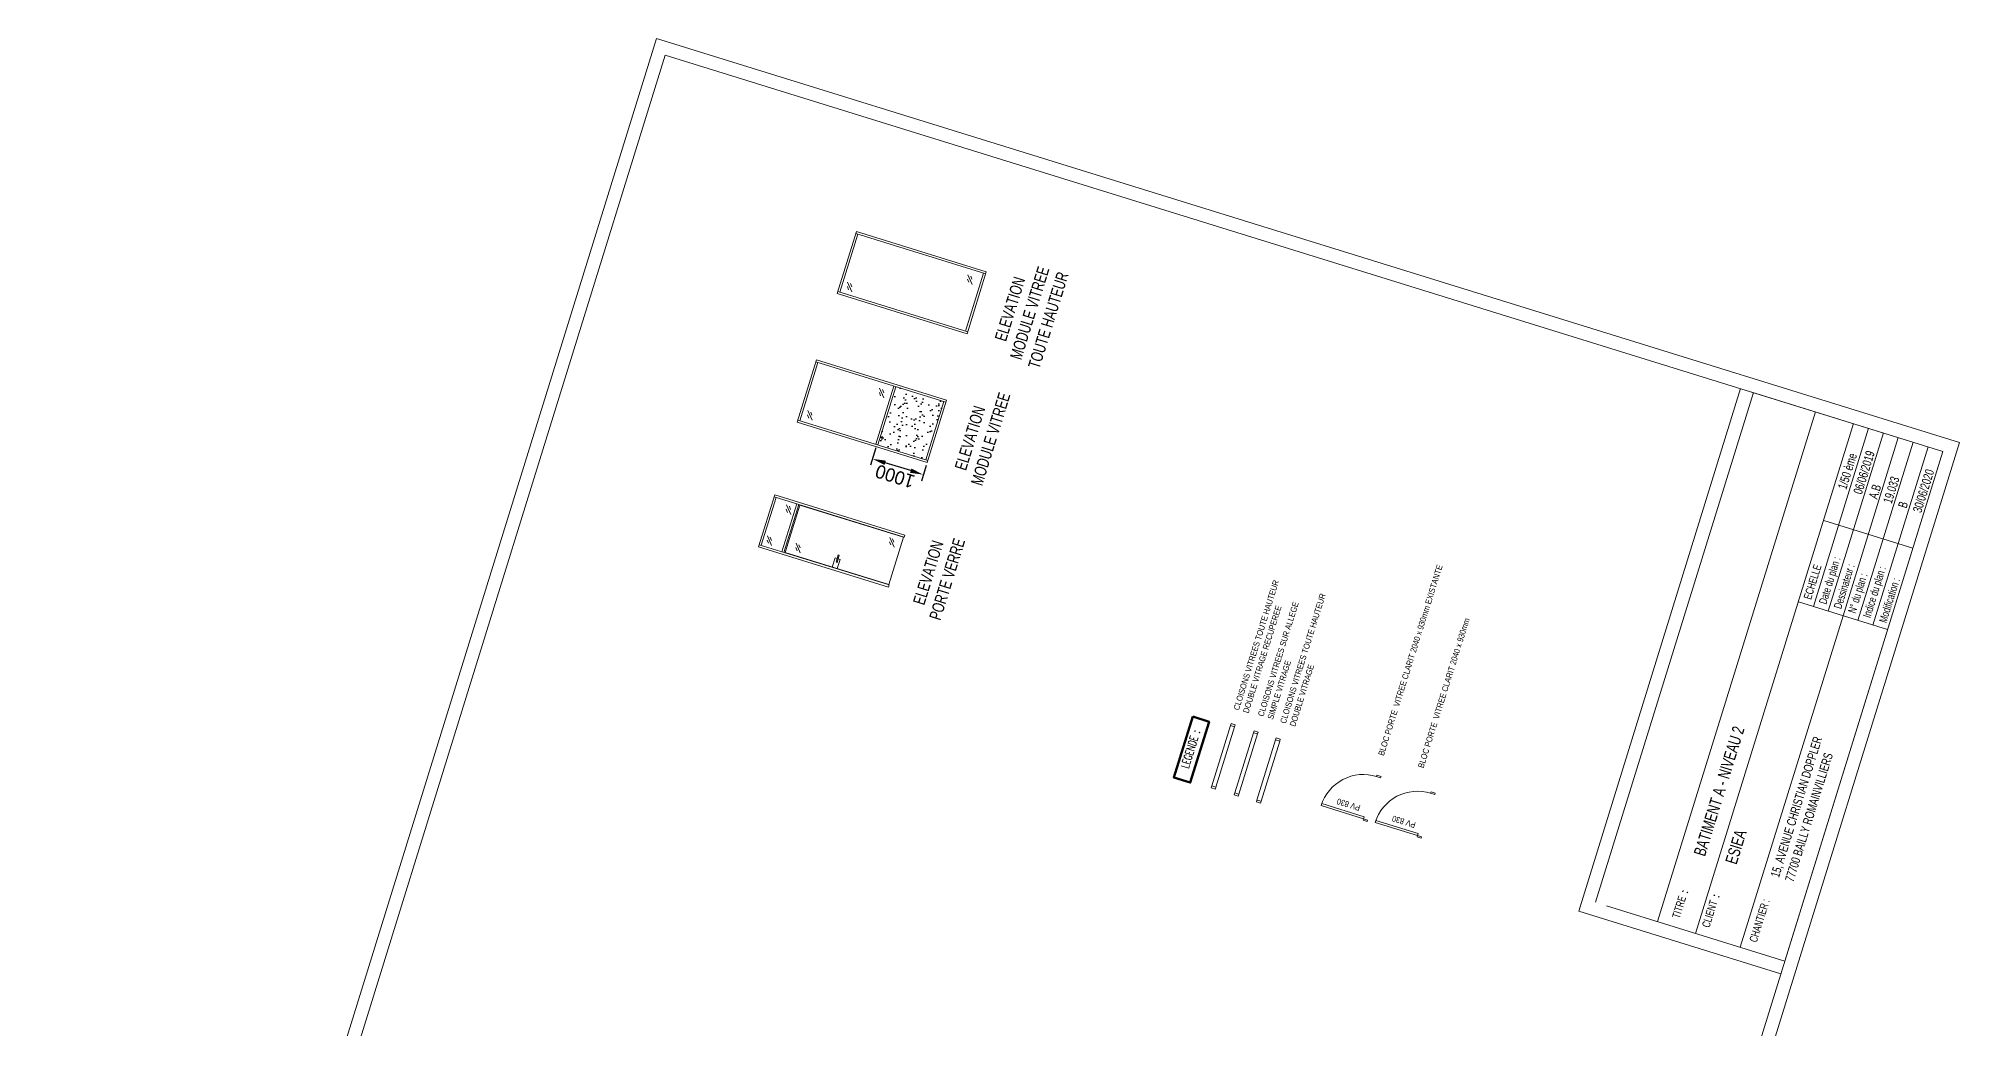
# Model space of a CAD drawing. Header units: metres. Extents: x -1642643 to 2228512, y -1236052 to 2422133.
# Drawn here: x 576182 to 612188, y 144854 to 163407 of the extents above; entities that cross this region are included whole.
import ezdxf

# ---------------------------------------------------------------- set-up
doc = ezdxf.new("R2010")
doc.units = ezdxf.units.M
doc.header["$PDSIZE"] = 0.01
doc.layers.add('APPLAT-GRIS', color=253, linetype='Continuous')
for name, color, linetype, lineweight in [('cloison', 5, 'Continuous', 20), ('cotation', 7, 'Continuous', 20), ('texte', 4, 'Continuous', 20)]:
    doc.layers.add(name, color=color, linetype=linetype, lineweight=lineweight)
doc.styles.add('style1', font='romans.shx', dxfattribs={"width": 0.7, "height": 10})
doc.dimstyles.new('ISO-25', dxfattribs={"dimtxt": 2.5, "dimasz": 2.5, "dimexe": 1.25, "dimexo": 0.625, "dimtad": 1, "dimtxsty": 'Standard', "dimcen": 2.5, "dimadec": 0, "dimazin": 0, "dimtfac": 1, "dimtmove": 0, "dimatfit": 3, "dimfxl": 1, "dimarcsym": 0})

# ---------------------------------------------------------------- blocks, each defined once
blk = doc.blocks.new('*D283')
at = {"layer": 'cotation', "color": 0, "lineweight": -2, "transparency": 16777216}
for p, q in [((591878, 155737), (591777, 155410)), ((592530, 155308), (592053, 155456)), ((592822, 155403), (592732, 155114))]:
    blk.add_line(p, q, dxfattribs=at)
at = {"layer": 'cotation', "color": 0, "transparency": 16777216}
for points in [[(592040, 155416), (592065, 155495), (591814, 155530)], [(592518, 155268), (592543, 155347), (592769, 155233)]]:
    blk.add_solid(points, dxfattribs=at)
at = {"layer": 'Defpoints', "color": 0, "transparency": 16777216}
for p in [(591897, 155797), (591814, 155530), (592840, 155463)]:
    blk.add_point(p, dxfattribs=at)
at = {"layer": 'cotation', "color": 0, "transparency": 16777216, "insert": (592236, 155202), "char_height": 250, "attachment_point": 5, "rotation": 162.7748}
blk.add_mtext('1000', dxfattribs=at)

msp = doc.modelspace()

# ---------------------------------------------------------------- hatches: boundary and pattern name
at = {"layer": 'APPLAT-GRIS'}
h = msp.add_hatch(dxfattribs=at)
h.set_pattern_fill('AR-SAND', color=0, scale=5)
h.set_pattern_definition([(110.27479, (638835.45, 265288.05), (-236.10015, 64.82323), [0, -193.04, 0, -215.9, 0, -206.375]), (80.2748, (638835.45, 265288.05), (-275.7788, 320.8168), [0, -104.14, 0, -173.99, 0, -66.675]), (40.27479, (638789.2, 265138.84), (116.43127, 377.97025), [0, -63.5, 0, -228.6, 0, -298.45]), (30.2748, (638789.2, 265138.84), (6.5901, 397.6626), [0, -31.75, 0, -149.86, 0, -171.45])])
h.paths.add_polyline_path([(591915.8786, 155791.12507), (592813.71787, 155512.76442), (593151.3042, 156601.63331), (592253.46493, 156879.99397)])

# ---------------------------------------------------------------- linework, layer by layer
at = {"layer": 'cloison', "color": 0}
for p, q in [((591511.97093, 159790.09477), (591150.69433, 158624.81402)), ((591538.33172, 159740.0437), (591200.74539, 158651.17481)), ((593935.75359, 158996.76153), (591500.12579, 159751.88884)), ((593947.59872, 159034.96745), (591511.97093, 159790.09477)), ((591428.31187, 158659.14332), (591348.56186, 158840.91223)), ((591426.30898, 158753.99051), (591402.90947, 158813.59305)), ((593559.96133, 157919.73777), (593897.54766, 159008.60666)), ((593586.32212, 157869.6867), (593947.59872, 159034.96745)), ((593619.63936, 158838.26296), (593596.23985, 158897.8655)), ((593680.57716, 158798.43101), (593600.82716, 158980.19992)), ((593678.57427, 158893.2782), (593655.17476, 158952.88074)), ((591150.69433, 158624.81402), (593586.32212, 157869.6867)), ((591162.53946, 158663.01994), (593598.16726, 157907.89263)), ((591367.37407, 158698.97527), (591343.97456, 158758.57781)), ((590765.72746, 157383.12142), (590404.45087, 156217.84067)), ((593201.35526, 156627.9941), (590765.72746, 157383.12142)), ((590792.08826, 157333.07036), (590454.50193, 156244.20146)), ((593189.51012, 156589.78818), (590753.88233, 157344.91549)), ((591877.67268, 155802.97021), (592215.25901, 156891.8391)), ((591915.8786, 155791.12507), (592253.46493, 156879.99397)), ((591966.00515, 156712.61155), (591942.60564, 156772.21409)), ((592026.94295, 156672.7796), (591947.19295, 156854.54851)), ((592024.94006, 156767.62679), (592001.54055, 156827.22933)), ((592840.07866, 155462.71336), (593201.35526, 156627.9941)), ((590621.1306, 156292.00193), (590597.7311, 156351.60447)), ((590682.06841, 156252.16998), (590602.3184, 156433.93889)), ((590680.06552, 156347.01716), (590656.66601, 156406.6197)), ((592813.71787, 155512.76442), (593151.3042, 156601.63331)), ((590404.45087, 156217.84067), (592840.07866, 155462.71336)), ((590416.296, 156256.0466), (592851.92379, 155500.91928)), ((589982.46796, 154856.75455), (589680.41703, 153882.50343)), ((592418.09575, 154101.62724), (589982.46796, 154856.75455)), ((590008.82875, 154806.70349), (589730.46809, 153908.86423)), ((592406.25062, 154063.42131), (589970.62282, 154818.54863)), ((590117.30309, 153788.93224), (590395.66375, 154686.77151)), ((590155.50902, 153777.08711), (590433.86968, 154674.92637)), ((590220.33966, 154526.50154), (590196.94015, 154586.10408)), ((590281.27746, 154486.66959), (590201.52746, 154668.4385)), ((590279.27457, 154581.51677), (590255.87506, 154641.11932)), ((589680.41703, 153882.50343), (592116.04482, 153127.37612)), ((589692.26217, 153920.70936), (592127.88996, 153165.58205)), ((589862.51976, 153946.44558), (589839.12025, 154006.04812)), ((589923.45756, 153906.61363), (589843.70755, 154088.38254)), ((589921.45467, 154001.46081), (589898.05516, 154061.06336)), ((590400.03019, 153805.97304), (590376.63068, 153865.57558)), ((590460.968, 153766.14109), (590381.21799, 153947.91)), ((590458.9651, 153860.98828), (590435.56559, 153920.59082)), ((592156.32913, 153915.80949), (592132.92962, 153975.41203)), ((592217.26693, 153875.97754), (592137.51693, 154057.74645)), ((592215.26404, 153970.82473), (592191.86453, 154030.42727)), ((592406.25062, 154063.42131), (592418.09575, 154101.62724)), ((591059.60467, 153502.02155), (591112.90777, 153673.94822)), ((591112.90777, 153673.94822), (591151.1137, 153662.10308)), ((591130.38471, 153595.24271), (591171.84268, 153728.96345)), ((591130.38471, 153595.24271), (591149.48768, 153589.32015)), ((591149.48768, 153589.32015), (591190.94565, 153723.04089)), ((591155.11948, 153472.40871), (591208.42259, 153644.33538)), ((591170.21666, 153656.18052), (591208.42259, 153644.33538)), ((591171.84268, 153728.96345), (591190.94565, 153723.04089)), ((592116.04482, 153127.37612), (592127.88996, 153165.58205))]:
    msp.add_line(p, q, dxfattribs=at)
msp.add_lwpolyline([(592119.81912, 153173.31907), (592395.21849, 154061.60685), (590452.44715, 154663.93194), (590177.04777, 153775.64415)], close=True, dxfattribs=at)
at = {"layer": 'cloison', "color": 6}
for points in [[(598174.96534, 149402.30662), (598524.98906, 150531.29174), (598601.40091, 150507.60147), (598251.37719, 149378.61635)], [(598524.98906, 150531.29174), (598536.24194, 150567.58737), (598612.65379, 150543.8971), (598601.40091, 150507.60147)], [(598163.71246, 149366.01099), (598174.96534, 149402.30662), (598251.37719, 149378.61635), (598240.12431, 149342.32072)]]:
    msp.add_lwpolyline(points, close=True, dxfattribs=at)
at = {"layer": 'cloison'}
for points in [[(598604.78201, 149269.04886), (598954.80573, 150398.03398), (599031.21758, 150374.34371), (598681.19386, 149245.35859)], [(598954.80573, 150398.03398), (598966.0586, 150434.32961), (599042.47046, 150410.63934), (599031.21758, 150374.34371)], [(601261.48528, 149578.1892), (601269.18461, 149603.02305), (601345.59646, 149579.33278), (601337.89713, 149554.49893)], [(598593.52913, 149232.75323), (598604.78201, 149269.04886), (598681.19386, 149245.35859), (598669.94098, 149209.06296)], [(601015.69874, 148785.41623), (601027.54387, 148823.62216), (600234.7709, 149069.40869), (600222.92577, 149031.20277)], [(601007.9994, 148760.58238), (601015.69874, 148785.41623), (601092.11059, 148761.72596), (601084.41125, 148736.89211)]]:
    msp.add_lwpolyline(points, close=True, dxfattribs=at)
at = {"layer": 'cloison', "color": 4}
for points in [[(599020.04209, 149136.1163), (599370.06581, 150265.10142), (599446.47766, 150241.41115), (599096.45394, 149112.42603)], [(599370.06581, 150265.10142), (599381.31869, 150301.39705), (599457.73054, 150277.70678), (599446.47766, 150241.41115)], [(599008.78921, 149099.82067), (599020.04209, 149136.1163), (599096.45394, 149112.42603), (599085.20106, 149076.1304)], [(602273.94232, 149264.29314), (602281.64166, 149289.12699), (602358.05351, 149265.43672), (602350.35417, 149240.60287)], [(602028.15578, 148471.52017), (602040.00092, 148509.7261), (601247.22795, 148755.51263), (601235.38281, 148717.30671)], [(602020.45644, 148446.68632), (602028.15578, 148471.52017), (602104.56763, 148447.8299), (602096.8683, 148422.99605)]]:
    msp.add_lwpolyline(points, close=True, dxfattribs=at)
at = {"layer": 'cloison'}
msp.add_arc((601015.69874, 148785.41623), 830, 72.774789, 162.774789, dxfattribs=at)
at = {"layer": 'cloison', "color": 4}
msp.add_arc((602028.15578, 148471.52017), 830, 72.774789, 162.774789, dxfattribs=at)
at = {"layer": 'cotation'}
for p, q in [((608084.81038, 156845.32884), (605049.4947, 147055.06027)), ((608323.59741, 156771.29675), (605362.31383, 147219.81521)), ((608293.4666, 156780.63833), (611875.27217, 155670.15698)), ((609487.40179, 156410.47788), (606526.11821, 146858.99634)), ((610200.7022, 156189.33053), (607239.41862, 146637.849)), ((610483.14374, 156101.76407), (609447.41955, 152761.08418)), ((610761.56943, 156015.44265), (609725.84524, 152674.76276)), ((611039.99511, 155929.12123), (610004.27092, 152588.44135)), ((611875.27217, 155670.15698), (608913.98859, 146118.67545)), ((611318.4208, 155842.79982), (610282.69661, 152502.11993)), ((611596.84649, 155756.4784), (610561.1223, 152415.79852)), ((609641.09965, 154373.53762), (611312.60892, 153855.313)), ((609168.03871, 152847.70173), (610839.54798, 152329.4771)), ((610004.27092, 152588.44135), (608078.71153, 146377.6397)), ((605049.4947, 147055.06027), (608839.9565, 145879.88841)), ((605570.97005, 147155.1247), (608913.98859, 146118.67545))]:
    msp.add_line(p, q, dxfattribs=at)
for points in [[(612188.0913, 155834.91193), (600605.98556, 118477.37219), (576182.14568, 126049.59182), (587764.25142, 163407.13157)], [(611875.27217, 155670.15698), (600441.23062, 118790.19131), (576494.96481, 126214.34677), (587929.00637, 163094.31244)]]:
    msp.add_lwpolyline(points, close=True, dxfattribs=at)
at = {"layer": 'texte', "color": 0, "lineweight": 50}
msp.add_lwpolyline([(597815.20577, 150699.36458), (597461.58635, 149558.7817), (597769.83872, 149463.21299), (598123.45814, 150603.79587)], close=True, dxfattribs=at)

# ---------------------------------------------------------------- texts
at = {"layer": 'cotation', "attachment_point": 1, "rotation": 72.774789, "style": 'style1'}
for s, insert, char_height in [('{\\fArial|b0|i0|c0|p34;1/50 ème}', (609902.31279, 154992.66163), 170), ('{\\fArial|b0|i0|c0|p34;06/06/2019}', (610193.55777, 154902.36579), 170), ('{\\fArial|b0|i0|c0|p34;19.033}', (610752.23756, 154729.15609), 170), ('{\\fArial|b0|i0|c0|p34;30/06/2020}', (611307.26052, 154557.08013), 170), ('{\\fArial|b0|i0|c0|p34;A.B}', (610481.11354, 154813.21374), 170), ('{\\fArial|b0|i0|c0|p34;B}', (611030.66325, 154642.83467), 170), ('{\\fArial|b0|i0|c0|p34;ECHELLE}', (609261.49303, 152925.72752), 150), ('{\\fArial|b0|i0|c0|p34;Date du plan :}', (609546.82155, 152837.26599), 150), ('{\\fArial|b0|i0|c0|p34;Dessinateur :}', (609825.98753, 152750.71506), 150), ('{\\fArial|b0|i0|c0|p34;Indice du plan :}', (610372.85283, 152581.16824), 150), ('{\\fArial|b0|i0|c0|p34;N° du plan :}', (610093.68683, 152667.71918), 150), ('{\\fArial|b0|i0|c0|p34;Modification :}', (610673.97693, 152487.80955), 150), ('{\\fArial|b0|i0|c0|p34;TITRE} :', (606796.88373, 146950.41975), 150), ('{\\fArial|b0|i0|c0|p34;CLIENT} :', (607355.27189, 146777.30046), 150), ('{\\fArial|b0|i0|c0|p34;CHANTIER :}', (608242.96589, 146502.08518), 150)]:
    msp.add_mtext(s, dxfattribs=dict(at, insert=insert, char_height=char_height))
at = {"layer": 'cotation', "lineweight": -2, "char_height": 112.5, "attachment_point": 1, "style": 'style1'}
for s, insert, rotation in [('{\\fArial|b0|i0|c0|p34;CLOISONS VITREES TOUTE HAUTEUR\\PDOUBLE VITRAGE RECUPEREE}', (598574.64299, 150842.82527), 72.774789), ('{\\fArial|b0|i0|c0|p34;BLOC PORTE  VITREE CLARIT 2040 x 930mm EXISTANTE}', (601289.07821, 149990.78861), 72.774789), ('{\\fArial|b0|i0|c0|p34;CLOISONS VITREES SUR ALLEGE\\PSIMPLE VITRAGE }', (599034.4903, 150725.38399), 72.774789), ('{\\fArial|b0|i0|c0|p34;CLOISONS VITREES TOUTE HAUTEUR\\PDOUBLE VITRAGE }', (599449.75038, 150592.45143), 72.774789), ('{\\fArial|b0|i0|c0|p34;BLOC PORTE  VITREE CLARIT 2040 x 930mm}', (602034.09376, 149759.80849), 72.774789), ('{\\fArial|b0|i0|c0|p34;PV 830}', (600934.42701, 148930.14751), 162.774789), ('{\\fArial|b0|i0|c0|p34;PV 830}', (601970.9738, 148608.78281), 162.774789)]:
    msp.add_mtext(s, dxfattribs=dict(at, insert=insert, rotation=rotation))
at = {"layer": 'cotation', "lineweight": -2, "insert": (597592.89292, 149760.48273), "char_height": 150, "width": 966.474, "attachment_point": 1, "rotation": 72.774789, "style": 'style1'}
msp.add_mtext('LEGENDE :', dxfattribs=at)
at = {"layer": 'texte', "color": 5, "lineweight": -2, "attachment_point": 1, "rotation": 72.774789, "style": 'style1'}
for s, insert, char_height, width in [('{\\fArial|b0|i0|c0|p34;\\C7;     ELEVATION\\P MODULE VITREE\\PTOUTE HAUTEUR}', (594009.39562, 157490.16784), 225, 4068.308), ('{\\fArial|b0|i0|c0|p34;\\C7;   ELEVATION\\PMODULE VITREE}', (593295.72628, 155188.26079), 225, 4068.308), ('{\\fArial|b0|i0|c0|p34;\\C7;   ELEVATION\\PPORTE VERRE}', (592513.94741, 152666.66966), 225, 4068.308), ('{\\fArial|b0|i0|c0|p34;\\C7;BATIMENT A - NIVEAU 2}', (607200.4971, 148134.27976), 225, 4068.308), ('{\\fArial|b0|i0|c0|p34;\\C7;15, AVENUE CHRISTIAN DOPPLER\\P77700 BAILLY ROMAINVILLIERS}', (608641.0871, 147723.11989), 170, 2984.0779056), ('{\\fArial|b0|i0|c0|p34;\\C7;ESIEA}', (607792.02133, 147982.29591), 225, 4068.308)]:
    msp.add_mtext(s, dxfattribs=dict(at, insert=insert, char_height=char_height, width=width))

# ---------------------------------------------------------------- dimensions: what is measured, and where the dimension line sits
at = {"layer": 'cotation', "color": 0}
dim = msp.add_linear_dim(base=(591813.8597, 155529.60616), p1=(592840.07866, 155462.71336), p2=(591896.77564, 155797.04764), angle=162.774788999, dimstyle='ISO-25', override={"dimscale": 100}, dxfattribs=at)
dim.commit()
dim.dimension.update_dxf_attribs({"geometry": '*D283', "text_midpoint": (592235.90971, 155202.4517)})

doc.saveas('drawing.dxf')
